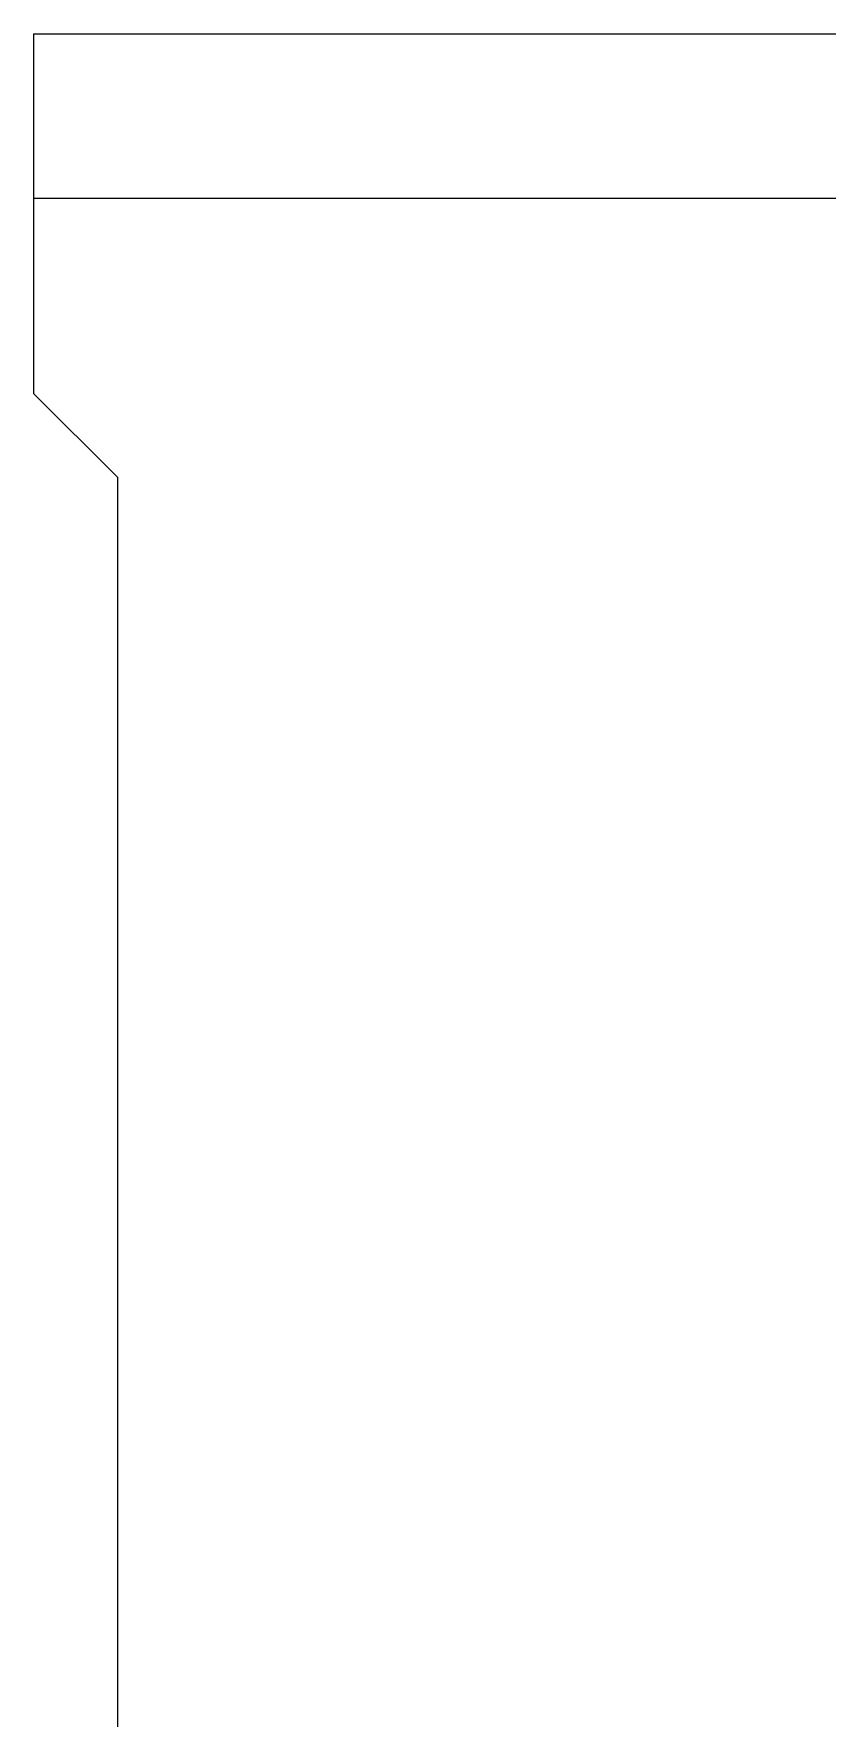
# Model space of a CAD drawing. Header units: millimetres. Extents: x 6750 to 121550, y -28210 to 66060.
# Drawn here: x 38618.08 to 38625.18, y 64560.89 to 64575.96 of the extents above; entities that cross this region are included whole.
import ezdxf

# ---------------------------------------------------------------- set-up
doc = ezdxf.new("R2010")
doc.units = ezdxf.units.MM
doc.layers.add('10000_FRONT', color=7, linetype='Continuous')
doc.layers.add('DN.1. NET LIEN MANH', color=7, linetype='Continuous', lineweight=40)

# ---------------------------------------------------------------- blocks, each defined once
blk = doc.blocks.new('A$C0C6D7916')
at = {"layer": '10000_FRONT', "linetype": 'Continuous'}
for p, q in [((-23.55, 101.87), (-23.55, 98.65)), ((-23.55, 101.87), (-10.45, 101.87)), ((-10.45, 100.395), (-23.55, 100.395)), ((-23.55, 98.65), (-22.8, 97.9)), ((-22.8, 97.9), (-22.8, 73.2))]:
    blk.add_line(p, q, dxfattribs=at)

msp = doc.modelspace()

# ---------------------------------------------------------------- block references
at = {"layer": 'DN.1. NET LIEN MANH'}
msp.add_blockref('A$C0C6D7916', (38641.626, 64474.092), dxfattribs=at)

doc.saveas('drawing.dxf')
